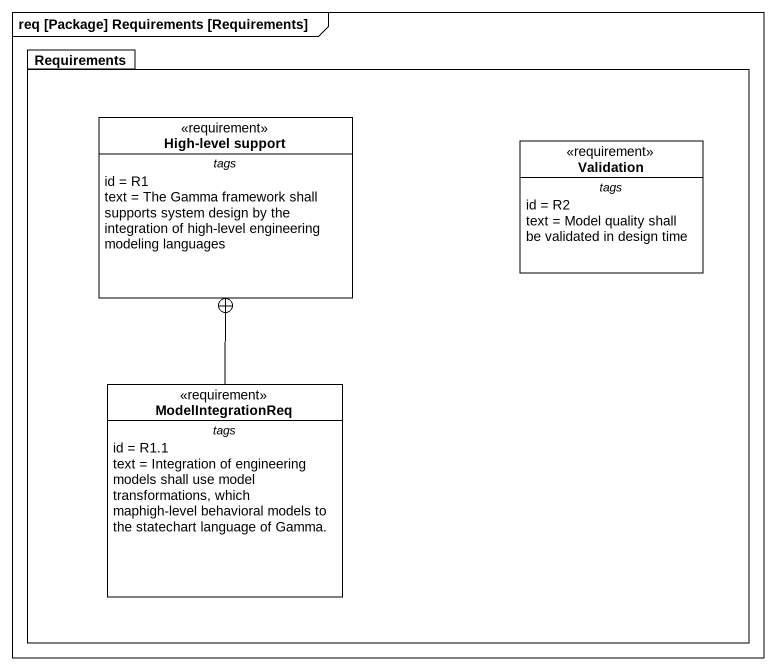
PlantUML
@startuml
mainframe req [Package] Requirements [Requirements]
hide circle
hide empty members
package Requirements {
  class "High-level support" as High_level_support <<requirement>> {
    -- tags --
    id = R1
    text = The Gamma framework shall supports system design by the integration of high-level engineering modeling languages
  }
  class Validation <<requirement>> {
    -- tags --
    id = R2
    text = Model quality shall be validated in design time
  }
  class ModelIntegrationReq <<requirement>> {
    -- tags --
    id = R1.1
    text = Integration of engineering models shall use model transformations, which maphigh-level behavioral models to the statechart language of Gamma.
  }
}
ModelIntegrationReq -up-+ High_level_support
@enduml
